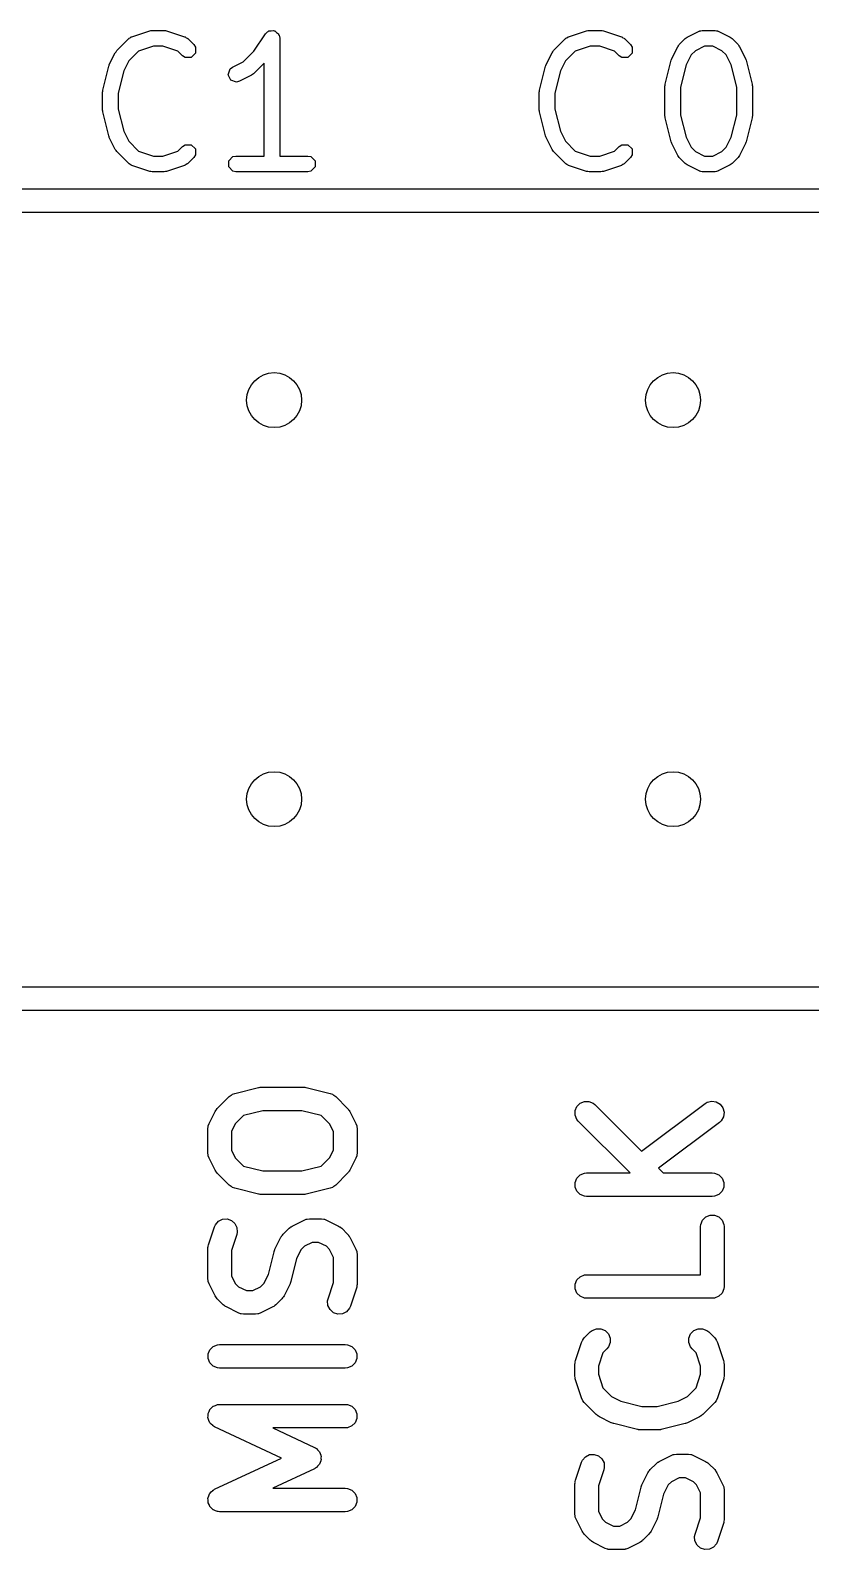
# Model space of a CAD drawing. Extents: x 0.39 to 2.95, y 0.26 to 2.19.
# Drawn here: x 1.6389 to 1.8345, y 1.8119 to 2.1927 of the extents above; entities that cross this region are included whole.
import ezdxf

# ---------------------------------------------------------------- set-up
doc = ezdxf.new("R2010")
doc.units = 0
doc.header["$MEASUREMENT"] = 0
doc.layers.add('BLACK', color=7, linetype='CONTINUOUS')

msp = doc.modelspace()

# ---------------------------------------------------------------- linework, layer by layer
at = {"layer": 'BLACK', "linetype": 'CONTINUOUS'}
for p, q in [((1.66055, 2.18759), (1.66355, 2.19059)), ((1.66355, 2.19059), (1.66363, 2.19064)), ((1.66363, 2.19064), (1.66365, 2.19068)), ((1.66365, 2.19068), (1.66393, 2.19084)), ((1.66393, 2.19084), (1.66419, 2.19102)), ((1.66419, 2.19102), (1.66423, 2.19102)), ((1.66423, 2.19102), (1.66432, 2.19106)), ((1.66432, 2.19106), (1.66882, 2.19256)), ((1.66882, 2.19256), (1.66913, 2.1926)), ((1.66913, 2.1926), (1.66944, 2.19267)), ((1.66944, 2.19267), (1.67244, 2.19267)), ((1.67244, 2.19267), (1.67275, 2.1926)), ((1.67275, 2.1926), (1.67306, 2.19256)), ((1.67306, 2.19256), (1.67756, 2.19106)), ((1.67756, 2.19106), (1.67765, 2.19102)), ((1.67765, 2.19102), (1.67769, 2.19102)), ((1.67769, 2.19102), (1.67796, 2.19084)), ((1.67796, 2.19084), (1.67823, 2.19068)), ((1.67823, 2.19068), (1.67825, 2.19064)), ((1.67825, 2.19064), (1.67833, 2.19059)), ((1.67833, 2.19059), (1.67983, 2.18909)), ((1.69491, 2.18745), (1.6978, 2.19179)), ((1.6978, 2.19179), (1.69834, 2.19233)), ((1.69834, 2.19233), (1.69854, 2.19237)), ((1.69854, 2.19237), (1.69868, 2.19252)), ((1.69868, 2.19252), (1.69926, 2.19252)), ((1.69926, 2.19252), (1.69982, 2.19263)), ((1.69982, 2.19263), (1.69999, 2.19252)), ((1.69999, 2.19252), (1.70019, 2.19252)), ((1.70019, 2.19252), (1.7006, 2.19211)), ((1.7006, 2.19211), (1.70107, 2.19179)), ((1.70107, 2.19179), (1.70111, 2.19159)), ((1.70111, 2.19159), (1.70126, 2.19145)), ((1.70126, 2.19145), (1.70141, 2.1907)), ((1.70141, 2.1907), (1.70141, 2.16117)), ((1.77004, 2.18759), (1.77304, 2.19059)), ((1.77304, 2.19059), (1.77312, 2.19064)), ((1.77312, 2.19064), (1.77314, 2.19068)), ((1.77314, 2.19068), (1.77341, 2.19084)), ((1.77341, 2.19084), (1.77367, 2.19102)), ((1.77367, 2.19102), (1.77372, 2.19102)), ((1.77372, 2.19102), (1.7738, 2.19106)), ((1.7738, 2.19106), (1.7783, 2.19256)), ((1.7783, 2.19256), (1.77862, 2.1926)), ((1.77862, 2.1926), (1.77893, 2.19267)), ((1.77893, 2.19267), (1.78193, 2.19267)), ((1.78193, 2.19267), (1.78224, 2.1926)), ((1.78224, 2.1926), (1.78255, 2.19256)), ((1.78255, 2.19256), (1.78705, 2.19106)), ((1.78705, 2.19106), (1.78713, 2.19102)), ((1.78713, 2.19102), (1.78718, 2.19102)), ((1.78718, 2.19102), (1.78744, 2.19084)), ((1.78744, 2.19084), (1.78772, 2.19068)), ((1.78772, 2.19068), (1.78774, 2.19064)), ((1.78774, 2.19064), (1.78782, 2.19059)), ((1.78782, 2.19059), (1.78932, 2.18909)), ((1.80153, 2.18909), (1.80303, 2.19059)), ((1.80303, 2.19059), (1.80329, 2.19076)), ((1.80329, 2.19076), (1.80354, 2.19096)), ((1.80354, 2.19096), (1.80654, 2.19246)), ((1.80654, 2.19246), (1.80664, 2.19248)), ((1.80664, 2.19248), (1.80667, 2.19252)), ((1.80667, 2.19252), (1.80698, 2.19258)), ((1.80698, 2.19258), (1.80728, 2.19266)), ((1.80728, 2.19266), (1.80733, 2.19265)), ((1.80733, 2.19265), (1.80742, 2.19267)), ((1.80742, 2.19267), (1.81042, 2.19267)), ((1.81042, 2.19267), (1.81052, 2.19265)), ((1.81052, 2.19265), (1.81056, 2.19266)), ((1.81056, 2.19266), (1.81087, 2.19258)), ((1.81087, 2.19258), (1.81118, 2.19252)), ((1.81118, 2.19252), (1.81121, 2.19248)), ((1.81121, 2.19248), (1.8113, 2.19246)), ((1.8113, 2.19246), (1.8143, 2.19096)), ((1.8143, 2.19096), (1.81455, 2.19076)), ((1.81455, 2.19076), (1.81481, 2.19059)), ((1.81481, 2.19059), (1.81631, 2.18909)), ((1.65868, 2.18408), (1.66018, 2.18708)), ((1.66018, 2.18708), (1.66037, 2.18733)), ((1.66037, 2.18733), (1.66055, 2.18759)), ((1.666, 2.18748), (1.66356, 2.18503)), ((1.66976, 2.18873), (1.666, 2.18748)), ((1.67212, 2.18873), (1.66976, 2.18873)), ((1.67588, 2.18748), (1.67212, 2.18873)), ((1.67705, 2.18631), (1.67588, 2.18748)), ((1.67769, 2.18588), (1.67705, 2.18631)), ((1.67919, 2.18588), (1.67769, 2.18588)), ((1.68026, 2.18694), (1.67919, 2.18588)), ((1.67983, 2.18909), (1.68026, 2.18845)), ((1.68026, 2.18845), (1.68026, 2.18694)), ((1.69227, 2.18482), (1.69491, 2.18745)), ((1.76817, 2.18408), (1.76967, 2.18708)), ((1.76967, 2.18708), (1.76986, 2.18733)), ((1.76986, 2.18733), (1.77004, 2.18759)), ((1.77549, 2.18748), (1.77305, 2.18503)), ((1.77925, 2.18873), (1.77549, 2.18748)), ((1.78161, 2.18873), (1.77925, 2.18873)), ((1.78536, 2.18748), (1.78161, 2.18873)), ((1.78653, 2.18631), (1.78536, 2.18748)), ((1.78717, 2.18588), (1.78653, 2.18631)), ((1.78868, 2.18588), (1.78717, 2.18588)), ((1.78974, 2.18694), (1.78868, 2.18588)), ((1.78932, 2.18909), (1.78974, 2.18845)), ((1.78974, 2.18845), (1.78974, 2.18694)), ((1.79961, 2.18537), (1.79966, 2.18558)), ((1.79966, 2.18558), (1.80116, 2.18858)), ((1.80116, 2.18858), (1.80136, 2.18883)), ((1.80136, 2.18883), (1.80153, 2.18909)), ((1.80454, 2.18653), (1.80328, 2.18401)), ((1.80559, 2.18758), (1.80454, 2.18653)), ((1.80789, 2.18873), (1.80559, 2.18758)), ((1.80996, 2.18873), (1.80789, 2.18873)), ((1.81226, 2.18758), (1.80996, 2.18873)), ((1.8133, 2.18653), (1.81226, 2.18758)), ((1.81456, 2.18401), (1.8133, 2.18653)), ((1.81631, 2.18909), (1.81649, 2.18883)), ((1.81649, 2.18883), (1.81668, 2.18858)), ((1.81668, 2.18858), (1.81818, 2.18558)), ((1.81818, 2.18558), (1.81824, 2.18537)), ((1.65703, 2.17768), (1.65853, 2.18368)), ((1.65853, 2.18368), (1.65862, 2.18387)), ((1.65862, 2.18387), (1.65868, 2.18408)), ((1.6623, 2.18251), (1.66091, 2.17696)), ((1.66356, 2.18503), (1.6623, 2.18251)), ((1.68847, 2.18156), (1.68895, 2.18299)), ((1.68895, 2.18299), (1.68956, 2.18346)), ((1.68956, 2.18346), (1.69227, 2.18482)), ((1.69457, 2.18163), (1.69432, 2.18144)), ((1.69483, 2.18181), (1.69457, 2.18163)), ((1.69747, 2.18444), (1.69483, 2.18181)), ((1.69747, 2.16117), (1.69747, 2.18444)), ((1.76652, 2.17768), (1.76802, 2.18368)), ((1.76802, 2.18368), (1.76811, 2.18387)), ((1.76811, 2.18387), (1.76817, 2.18408)), ((1.77179, 2.18251), (1.7704, 2.17696)), ((1.77305, 2.18503), (1.77179, 2.18251)), ((1.79801, 2.17918), (1.79951, 2.18518)), ((1.79951, 2.18518), (1.79961, 2.18537)), ((1.80328, 2.18401), (1.80189, 2.17846)), ((1.81595, 2.17846), (1.81456, 2.18401)), ((1.81824, 2.18537), (1.81833, 2.18518)), ((1.81833, 2.18518), (1.81983, 2.17918)), ((1.68915, 2.18021), (1.68847, 2.18156)), ((1.69058, 2.17973), (1.68915, 2.18021)), ((1.69132, 2.17994), (1.69058, 2.17973)), ((1.69432, 2.18144), (1.69132, 2.17994)), ((1.79796, 2.1787), (1.798, 2.17894)), ((1.79796, 2.1712), (1.79796, 2.1787)), ((1.798, 2.17894), (1.79801, 2.17918)), ((1.80189, 2.17846), (1.80189, 2.17144)), ((1.81595, 2.17144), (1.81595, 2.17846)), ((1.81983, 2.17918), (1.81984, 2.17894)), ((1.81984, 2.17894), (1.81989, 2.1787)), ((1.81989, 2.1787), (1.81989, 2.1712)), ((1.65697, 2.1772), (1.65702, 2.17744)), ((1.65697, 2.1727), (1.65697, 2.1772)), ((1.65702, 2.17744), (1.65703, 2.17768)), ((1.66091, 2.17696), (1.66091, 2.17294)), ((1.76646, 2.1772), (1.76651, 2.17744)), ((1.76646, 2.1727), (1.76646, 2.1772)), ((1.76651, 2.17744), (1.76652, 2.17768)), ((1.7704, 2.17696), (1.7704, 2.17294)), ((1.65702, 2.17246), (1.65697, 2.1727)), ((1.65703, 2.17222), (1.65702, 2.17246)), ((1.65853, 2.16622), (1.65703, 2.17222)), ((1.66091, 2.17294), (1.6623, 2.16739)), ((1.76651, 2.17246), (1.76646, 2.1727)), ((1.76652, 2.17222), (1.76651, 2.17246)), ((1.76802, 2.16622), (1.76652, 2.17222)), ((1.7704, 2.17294), (1.77179, 2.16739)), ((1.798, 2.17096), (1.79796, 2.1712)), ((1.79801, 2.17072), (1.798, 2.17096)), ((1.79951, 2.16472), (1.79801, 2.17072)), ((1.80189, 2.17144), (1.80328, 2.16589)), ((1.81456, 2.16589), (1.81595, 2.17144)), ((1.81983, 2.17072), (1.81833, 2.16472)), ((1.81984, 2.17096), (1.81983, 2.17072)), ((1.81989, 2.1712), (1.81984, 2.17096)), ((1.6623, 2.16739), (1.66356, 2.16487)), ((1.77179, 2.16739), (1.77305, 2.16487)), ((1.65862, 2.16603), (1.65853, 2.16622)), ((1.65868, 2.16582), (1.65862, 2.16603)), ((1.66018, 2.16282), (1.65868, 2.16582)), ((1.66037, 2.16257), (1.66018, 2.16282)), ((1.66055, 2.16231), (1.66037, 2.16257)), ((1.66356, 2.16487), (1.666, 2.16242)), ((1.67588, 2.16242), (1.67705, 2.16359)), ((1.67705, 2.16359), (1.67769, 2.16402)), ((1.67769, 2.16402), (1.67919, 2.16402)), ((1.67919, 2.16402), (1.68026, 2.16295)), ((1.68026, 2.16295), (1.68026, 2.16145)), ((1.76811, 2.16603), (1.76802, 2.16622)), ((1.76817, 2.16582), (1.76811, 2.16603)), ((1.76967, 2.16282), (1.76817, 2.16582)), ((1.76986, 2.16257), (1.76967, 2.16282)), ((1.77004, 2.16231), (1.76986, 2.16257)), ((1.77305, 2.16487), (1.77549, 2.16242)), ((1.78536, 2.16242), (1.78653, 2.16359)), ((1.78653, 2.16359), (1.78717, 2.16402)), ((1.78717, 2.16402), (1.78868, 2.16402)), ((1.78868, 2.16402), (1.78974, 2.16295)), ((1.78974, 2.16295), (1.78974, 2.16145)), ((1.79961, 2.16453), (1.79951, 2.16472)), ((1.79966, 2.16432), (1.79961, 2.16453)), ((1.80116, 2.16132), (1.79966, 2.16432)), ((1.80328, 2.16589), (1.80454, 2.16337)), ((1.80454, 2.16337), (1.80559, 2.16232)), ((1.81226, 2.16232), (1.8133, 2.16337)), ((1.8133, 2.16337), (1.81456, 2.16589)), ((1.81818, 2.16432), (1.81668, 2.16132)), ((1.81824, 2.16453), (1.81818, 2.16432)), ((1.81833, 2.16472), (1.81824, 2.16453)), ((1.66355, 2.15931), (1.66055, 2.16231)), ((1.66363, 2.15925), (1.66355, 2.15931)), ((1.66365, 2.15921), (1.66363, 2.15925)), ((1.66393, 2.15906), (1.66365, 2.15921)), ((1.66419, 2.15888), (1.66393, 2.15906)), ((1.66423, 2.15888), (1.66419, 2.15888)), ((1.66432, 2.15883), (1.66423, 2.15888)), ((1.66882, 2.15733), (1.66432, 2.15883)), ((1.666, 2.16242), (1.66976, 2.16117)), ((1.66976, 2.16117), (1.67212, 2.16117)), ((1.67212, 2.16117), (1.67588, 2.16242)), ((1.67756, 2.15883), (1.67306, 2.15733)), ((1.67765, 2.15888), (1.67756, 2.15883)), ((1.67769, 2.15888), (1.67765, 2.15888)), ((1.67796, 2.15906), (1.67769, 2.15888)), ((1.67823, 2.15921), (1.67796, 2.15906)), ((1.67825, 2.15925), (1.67823, 2.15921)), ((1.67833, 2.15931), (1.67825, 2.15925)), ((1.67983, 2.16081), (1.67833, 2.15931)), ((1.68026, 2.16145), (1.67983, 2.16081)), ((1.68862, 2.15995), (1.68968, 2.16102)), ((1.68862, 2.15845), (1.68862, 2.15995)), ((1.68968, 2.16102), (1.69044, 2.16117)), ((1.69044, 2.16117), (1.69747, 2.16117)), ((1.70141, 2.16117), (1.70844, 2.16117)), ((1.70844, 2.16117), (1.70919, 2.16102)), ((1.70919, 2.16102), (1.71025, 2.15995)), ((1.71025, 2.15995), (1.71025, 2.15845)), ((1.77304, 2.15931), (1.77004, 2.16231)), ((1.77312, 2.15925), (1.77304, 2.15931)), ((1.77314, 2.15921), (1.77312, 2.15925)), ((1.77341, 2.15906), (1.77314, 2.15921)), ((1.77367, 2.15888), (1.77341, 2.15906)), ((1.77372, 2.15888), (1.77367, 2.15888)), ((1.7738, 2.15883), (1.77372, 2.15888)), ((1.7783, 2.15733), (1.7738, 2.15883)), ((1.77549, 2.16242), (1.77925, 2.16117)), ((1.77925, 2.16117), (1.78161, 2.16117)), ((1.78161, 2.16117), (1.78536, 2.16242)), ((1.78705, 2.15883), (1.78255, 2.15733)), ((1.78713, 2.15888), (1.78705, 2.15883)), ((1.78718, 2.15888), (1.78713, 2.15888)), ((1.78744, 2.15906), (1.78718, 2.15888)), ((1.78772, 2.15921), (1.78744, 2.15906)), ((1.78774, 2.15925), (1.78772, 2.15921)), ((1.78782, 2.15931), (1.78774, 2.15925)), ((1.78932, 2.16081), (1.78782, 2.15931)), ((1.78974, 2.16145), (1.78932, 2.16081)), ((1.80136, 2.16107), (1.80116, 2.16132)), ((1.80153, 2.16081), (1.80136, 2.16107)), ((1.80303, 2.15931), (1.80153, 2.16081)), ((1.80329, 2.15913), (1.80303, 2.15931)), ((1.80354, 2.15894), (1.80329, 2.15913)), ((1.80654, 2.15744), (1.80354, 2.15894)), ((1.80559, 2.16232), (1.80789, 2.16117)), ((1.80789, 2.16117), (1.80996, 2.16117)), ((1.80996, 2.16117), (1.81226, 2.16232)), ((1.8143, 2.15894), (1.8113, 2.15744)), ((1.81455, 2.15913), (1.8143, 2.15894)), ((1.81481, 2.15931), (1.81455, 2.15913)), ((1.81631, 2.16081), (1.81481, 2.15931)), ((1.81649, 2.16107), (1.81631, 2.16081)), ((1.81668, 2.16132), (1.81649, 2.16107)), ((1.66913, 2.15729), (1.66882, 2.15733)), ((1.66944, 2.15723), (1.66913, 2.15729)), ((1.67244, 2.15723), (1.66944, 2.15723)), ((1.67275, 2.15729), (1.67244, 2.15723)), ((1.67306, 2.15733), (1.67275, 2.15729)), ((1.68968, 2.15738), (1.68862, 2.15845)), ((1.69044, 2.15723), (1.68968, 2.15738)), ((1.70844, 2.15723), (1.69044, 2.15723)), ((1.70919, 2.15738), (1.70844, 2.15723)), ((1.71025, 2.15845), (1.70919, 2.15738)), ((1.77862, 2.15729), (1.7783, 2.15733)), ((1.77893, 2.15723), (1.77862, 2.15729)), ((1.78193, 2.15723), (1.77893, 2.15723)), ((1.78224, 2.15729), (1.78193, 2.15723)), ((1.78255, 2.15733), (1.78224, 2.15729)), ((1.80664, 2.15741), (1.80654, 2.15744)), ((1.80667, 2.15738), (1.80664, 2.15741)), ((1.80698, 2.15732), (1.80667, 2.15738)), ((1.80728, 2.15724), (1.80698, 2.15732)), ((1.80733, 2.15725), (1.80728, 2.15724)), ((1.80742, 2.15723), (1.80733, 2.15725)), ((1.81042, 2.15723), (1.80742, 2.15723)), ((1.81052, 2.15725), (1.81042, 2.15723)), ((1.81056, 2.15724), (1.81052, 2.15725)), ((1.81087, 2.15732), (1.81056, 2.15724)), ((1.81118, 2.15738), (1.81087, 2.15732)), ((1.81121, 2.15741), (1.81118, 2.15738)), ((1.8113, 2.15744), (1.81121, 2.15741)), ((0.85, 2.15295), (2.35, 2.15295)), ((2.34705, 2.14705), (0.85295, 2.14705)), ((0.85295, 1.95295), (2.34705, 1.95295)), ((2.35, 1.94705), (0.85, 1.94705)), ((1.69013, 1.92624), (1.69612, 1.92774)), ((1.69612, 1.92774), (1.69622, 1.92775)), ((1.69622, 1.92775), (1.69626, 1.92777)), ((1.69626, 1.92777), (1.69648, 1.92779)), ((1.69648, 1.92779), (1.6967, 1.92782)), ((1.6967, 1.92782), (1.69674, 1.92781)), ((1.69674, 1.92781), (1.69684, 1.92782)), ((1.69684, 1.92782), (1.70734, 1.92782)), ((1.70734, 1.92782), (1.70744, 1.92781)), ((1.70744, 1.92781), (1.70748, 1.92782)), ((1.70748, 1.92782), (1.7077, 1.92779)), ((1.7077, 1.92779), (1.70792, 1.92777)), ((1.70792, 1.92777), (1.70796, 1.92775)), ((1.70796, 1.92775), (1.70806, 1.92774)), ((1.70806, 1.92774), (1.71406, 1.92624)), ((1.68575, 1.92246), (1.68875, 1.92546)), ((1.68875, 1.92546), (1.6892, 1.92583)), ((1.6892, 1.92583), (1.6894, 1.92591)), ((1.6894, 1.92591), (1.68958, 1.92604)), ((1.68958, 1.92604), (1.69013, 1.92624)), ((1.71406, 1.92624), (1.7146, 1.92604)), ((1.7146, 1.92604), (1.71478, 1.92591)), ((1.71478, 1.92591), (1.71498, 1.92583)), ((1.71498, 1.92583), (1.71543, 1.92546)), ((1.71543, 1.92546), (1.71843, 1.92246)), ((1.77545, 1.92195), (1.77589, 1.92301)), ((1.77589, 1.92301), (1.7767, 1.92383)), ((1.7767, 1.92383), (1.77777, 1.92427)), ((1.77777, 1.92427), (1.77892, 1.92427)), ((1.77892, 1.92427), (1.77998, 1.92383)), ((1.77998, 1.92383), (1.78043, 1.92346)), ((1.78043, 1.92346), (1.79212, 1.91177)), ((1.79212, 1.91177), (1.80807, 1.92373)), ((1.80807, 1.92373), (1.80856, 1.92403)), ((1.80856, 1.92403), (1.80968, 1.92432)), ((1.80968, 1.92432), (1.81082, 1.92416)), ((1.81082, 1.92416), (1.81181, 1.92357)), ((1.81181, 1.92357), (1.8125, 1.92265)), ((1.6837, 1.91869), (1.6852, 1.92169)), ((1.6852, 1.92169), (1.68536, 1.92194)), ((1.68536, 1.92194), (1.68539, 1.92201)), ((1.68539, 1.92201), (1.68545, 1.92209)), ((1.68545, 1.92209), (1.68551, 1.92218)), ((1.68551, 1.92218), (1.68557, 1.92223)), ((1.68557, 1.92223), (1.68575, 1.92246)), ((1.69235, 1.92071), (1.69027, 1.91862)), ((1.6972, 1.92192), (1.69235, 1.92071)), ((1.70698, 1.92192), (1.6972, 1.92192)), ((1.71183, 1.92071), (1.70698, 1.92192)), ((1.71391, 1.91862), (1.71183, 1.92071)), ((1.71843, 1.92246), (1.71861, 1.92223)), ((1.71861, 1.92223), (1.71867, 1.92218)), ((1.71867, 1.92218), (1.71873, 1.92209)), ((1.71873, 1.92209), (1.71879, 1.92201)), ((1.71879, 1.92201), (1.71882, 1.92194)), ((1.71882, 1.92194), (1.71898, 1.92169)), ((1.71898, 1.92169), (1.72048, 1.91869)), ((1.77545, 1.9208), (1.77545, 1.92195)), ((1.77589, 1.91973), (1.77545, 1.9208)), ((1.77625, 1.91928), (1.77589, 1.91973)), ((1.78921, 1.90633), (1.77625, 1.91928)), ((1.81161, 1.91901), (1.79634, 1.90755)), ((1.81204, 1.9194), (1.81161, 1.91901)), ((1.81262, 1.92039), (1.81204, 1.9194)), ((1.8125, 1.92265), (1.81279, 1.92153)), ((1.81279, 1.92153), (1.81262, 1.92039)), ((1.68339, 1.91737), (1.68345, 1.91795)), ((1.68339, 1.91137), (1.68339, 1.91737)), ((1.68345, 1.91795), (1.68349, 1.91805)), ((1.68349, 1.91815), (1.6837, 1.91869)), ((1.68349, 1.91805), (1.68349, 1.91815)), ((1.69027, 1.91862), (1.6893, 1.91668)), ((1.6893, 1.91668), (1.6893, 1.91207)), ((1.71489, 1.91668), (1.71391, 1.91862)), ((1.71489, 1.91207), (1.71489, 1.91668)), ((1.72048, 1.91869), (1.72069, 1.91815)), ((1.72069, 1.91815), (1.72069, 1.91805)), ((1.72069, 1.91805), (1.72073, 1.91795)), ((1.72073, 1.91795), (1.72079, 1.91737)), ((1.72079, 1.91737), (1.72079, 1.91137)), ((1.68345, 1.9108), (1.68339, 1.91137)), ((1.6893, 1.91207), (1.69027, 1.91012)), ((1.71391, 1.91012), (1.71489, 1.91207)), ((1.72079, 1.91137), (1.72073, 1.9108)), ((1.68349, 1.9107), (1.68345, 1.9108)), ((1.68349, 1.91059), (1.68349, 1.9107)), ((1.6837, 1.91005), (1.68349, 1.91059)), ((1.6852, 1.90705), (1.6837, 1.91005)), ((1.69027, 1.91012), (1.69235, 1.90804)), ((1.69235, 1.90804), (1.6972, 1.90683)), ((1.70698, 1.90683), (1.71183, 1.90804)), ((1.71183, 1.90804), (1.71391, 1.91012)), ((1.72048, 1.91005), (1.71898, 1.90705)), ((1.72069, 1.91059), (1.72048, 1.91005)), ((1.72073, 1.9108), (1.72069, 1.9107)), ((1.72069, 1.9107), (1.72069, 1.91059)), ((1.79634, 1.90755), (1.79756, 1.90633)), ((1.68536, 1.90681), (1.6852, 1.90705)), ((1.68539, 1.90673), (1.68536, 1.90681)), ((1.68545, 1.90665), (1.68539, 1.90673)), ((1.68551, 1.90656), (1.68545, 1.90665)), ((1.68557, 1.90651), (1.68551, 1.90656)), ((1.68575, 1.90629), (1.68557, 1.90651)), ((1.68875, 1.90329), (1.68575, 1.90629)), ((1.6972, 1.90683), (1.70698, 1.90683)), ((1.71843, 1.90629), (1.71543, 1.90329)), ((1.71861, 1.90651), (1.71843, 1.90629)), ((1.71867, 1.90656), (1.71861, 1.90651)), ((1.71873, 1.90665), (1.71867, 1.90656)), ((1.71879, 1.90673), (1.71873, 1.90665)), ((1.71882, 1.90681), (1.71879, 1.90673)), ((1.71898, 1.90705), (1.71882, 1.90681)), ((1.77545, 1.90395), (1.77589, 1.90501)), ((1.77545, 1.9028), (1.77545, 1.90395)), ((1.77589, 1.90501), (1.7767, 1.90583)), ((1.7767, 1.90583), (1.77777, 1.90627)), ((1.77777, 1.90627), (1.77834, 1.90633)), ((1.77834, 1.90633), (1.78921, 1.90633)), ((1.79756, 1.90633), (1.80984, 1.90633)), ((1.80984, 1.90633), (1.81041, 1.90627)), ((1.81041, 1.90627), (1.81148, 1.90583)), ((1.81148, 1.90583), (1.81229, 1.90501)), ((1.81229, 1.90501), (1.81273, 1.90395)), ((1.81273, 1.90395), (1.81273, 1.9028)), ((1.6892, 1.90292), (1.68875, 1.90329)), ((1.6894, 1.90284), (1.6892, 1.90292)), ((1.68958, 1.9027), (1.6894, 1.90284)), ((1.69013, 1.90251), (1.68958, 1.9027)), ((1.69612, 1.90101), (1.69013, 1.90251)), ((1.69622, 1.90099), (1.69612, 1.90101)), ((1.69626, 1.90098), (1.69622, 1.90099)), ((1.69648, 1.90096), (1.69626, 1.90098)), ((1.6967, 1.90093), (1.69648, 1.90096)), ((1.69674, 1.90093), (1.6967, 1.90093)), ((1.69684, 1.90092), (1.69674, 1.90093)), ((1.70734, 1.90092), (1.69684, 1.90092)), ((1.70744, 1.90093), (1.70734, 1.90092)), ((1.70748, 1.90093), (1.70744, 1.90093)), ((1.7077, 1.90096), (1.70748, 1.90093)), ((1.70792, 1.90098), (1.7077, 1.90096)), ((1.70796, 1.90099), (1.70792, 1.90098)), ((1.70806, 1.90101), (1.70796, 1.90099)), ((1.71406, 1.90251), (1.70806, 1.90101)), ((1.7146, 1.9027), (1.71406, 1.90251)), ((1.71478, 1.90284), (1.7146, 1.9027)), ((1.71498, 1.90292), (1.71478, 1.90284)), ((1.71543, 1.90329), (1.71498, 1.90292)), ((1.77589, 1.90173), (1.77545, 1.9028)), ((1.7767, 1.90092), (1.77589, 1.90173)), ((1.77777, 1.90048), (1.7767, 1.90092)), ((1.77834, 1.90042), (1.77777, 1.90048)), ((1.80984, 1.90042), (1.77834, 1.90042)), ((1.81041, 1.90048), (1.80984, 1.90042)), ((1.81148, 1.90092), (1.81041, 1.90048)), ((1.81229, 1.90173), (1.81148, 1.90092)), ((1.81273, 1.9028), (1.81229, 1.90173)), ((1.68354, 1.88831), (1.68504, 1.89281)), ((1.68504, 1.89281), (1.68528, 1.89334)), ((1.68528, 1.89334), (1.68603, 1.89421)), ((1.68603, 1.89421), (1.68706, 1.89472)), ((1.68706, 1.89472), (1.68821, 1.89481)), ((1.68821, 1.89481), (1.6893, 1.89444)), ((1.6893, 1.89444), (1.69017, 1.89369)), ((1.69017, 1.89369), (1.69069, 1.89266)), ((1.69069, 1.89266), (1.69077, 1.89151)), ((1.70225, 1.89096), (1.70375, 1.89246)), ((1.70375, 1.89246), (1.70398, 1.89265)), ((1.70398, 1.89265), (1.70403, 1.89271)), ((1.70403, 1.89271), (1.70412, 1.89276)), ((1.70412, 1.89276), (1.7042, 1.89283)), ((1.7042, 1.89283), (1.70427, 1.89286)), ((1.70427, 1.89286), (1.70452, 1.89302)), ((1.70452, 1.89302), (1.70752, 1.89452)), ((1.70752, 1.89452), (1.70806, 1.89472)), ((1.70806, 1.89472), (1.70817, 1.89473)), ((1.70817, 1.89473), (1.70826, 1.89477)), ((1.70826, 1.89477), (1.70884, 1.89483)), ((1.70884, 1.89483), (1.71184, 1.89483)), ((1.71184, 1.89483), (1.71242, 1.89477)), ((1.71242, 1.89477), (1.71251, 1.89473)), ((1.71251, 1.89473), (1.71262, 1.89472)), ((1.71262, 1.89472), (1.71316, 1.89452)), ((1.71316, 1.89452), (1.71616, 1.89302)), ((1.71616, 1.89302), (1.71641, 1.89286)), ((1.71641, 1.89286), (1.71648, 1.89283)), ((1.71648, 1.89283), (1.71656, 1.89276)), ((1.71656, 1.89276), (1.71665, 1.89271)), ((1.71665, 1.89271), (1.7167, 1.89265)), ((1.7167, 1.89265), (1.71693, 1.89246)), ((1.71693, 1.89246), (1.71843, 1.89096)), ((1.80689, 1.89287), (1.80694, 1.89345)), ((1.80689, 1.88083), (1.80689, 1.89287)), ((1.80694, 1.89345), (1.80738, 1.89452)), ((1.80738, 1.89452), (1.8082, 1.89533)), ((1.8082, 1.89533), (1.80926, 1.89577)), ((1.80926, 1.89577), (1.81041, 1.89577)), ((1.81041, 1.89577), (1.81148, 1.89533)), ((1.81148, 1.89533), (1.81229, 1.89452)), ((1.81229, 1.89452), (1.81273, 1.89345)), ((1.81273, 1.89345), (1.81279, 1.89287)), ((1.81279, 1.89287), (1.81279, 1.87788)), ((1.69064, 1.89094), (1.6893, 1.8869)), ((1.69077, 1.89151), (1.69064, 1.89094)), ((1.7002, 1.8872), (1.7017, 1.8902)), ((1.7017, 1.8902), (1.70186, 1.89044)), ((1.70186, 1.89044), (1.70188, 1.89052)), ((1.70188, 1.89052), (1.70195, 1.8906)), ((1.70195, 1.8906), (1.70201, 1.89069)), ((1.70201, 1.89069), (1.70207, 1.89074)), ((1.70207, 1.89074), (1.70225, 1.89096)), ((1.70954, 1.88892), (1.70759, 1.88795)), ((1.71114, 1.88892), (1.70954, 1.88892)), ((1.71309, 1.88795), (1.71114, 1.88892)), ((1.71843, 1.89096), (1.71861, 1.89074)), ((1.71861, 1.89074), (1.71867, 1.89069)), ((1.71867, 1.89069), (1.71873, 1.8906)), ((1.71873, 1.8906), (1.71879, 1.89052)), ((1.71879, 1.89052), (1.71882, 1.89044)), ((1.71882, 1.89044), (1.71898, 1.8902)), ((1.71898, 1.8902), (1.72048, 1.8872)), ((1.68339, 1.88738), (1.68342, 1.88767)), ((1.68339, 1.87988), (1.68339, 1.88738)), ((1.68341, 1.88775), (1.68344, 1.88785)), ((1.68342, 1.88767), (1.68341, 1.88775)), ((1.68344, 1.88785), (1.68345, 1.88795)), ((1.68345, 1.88795), (1.68348, 1.88802)), ((1.68348, 1.88802), (1.68354, 1.88831)), ((1.6893, 1.8869), (1.6893, 1.88057)), ((1.69855, 1.88091), (1.69998, 1.88659)), ((1.69998, 1.88659), (1.69999, 1.88664)), ((1.69999, 1.88666), (1.70008, 1.8869)), ((1.69999, 1.88664), (1.69999, 1.88666)), ((1.70008, 1.8869), (1.70017, 1.88714)), ((1.70017, 1.88714), (1.70018, 1.88715)), ((1.70018, 1.88715), (1.7002, 1.8872)), ((1.70563, 1.88485), (1.70421, 1.87916)), ((1.70677, 1.88713), (1.70563, 1.88485)), ((1.70759, 1.88795), (1.70677, 1.88713)), ((1.71391, 1.88713), (1.71309, 1.88795)), ((1.71489, 1.88518), (1.71391, 1.88713)), ((1.71489, 1.87886), (1.71489, 1.88518)), ((1.72048, 1.8872), (1.72069, 1.88666)), ((1.72069, 1.88666), (1.72069, 1.88655)), ((1.72069, 1.88655), (1.72073, 1.88645)), ((1.72073, 1.88645), (1.72079, 1.88588)), ((1.72079, 1.88588), (1.72079, 1.87838)), ((1.69741, 1.87863), (1.69855, 1.88091)), ((1.77777, 1.88077), (1.77834, 1.88083)), ((1.77834, 1.88083), (1.80689, 1.88083)), ((1.68345, 1.8793), (1.68339, 1.87988)), ((1.68349, 1.8792), (1.68345, 1.8793)), ((1.68349, 1.8791), (1.68349, 1.8792)), ((1.6837, 1.87856), (1.68349, 1.8791)), ((1.6852, 1.87556), (1.6837, 1.87856)), ((1.6893, 1.88057), (1.69027, 1.87863)), ((1.69027, 1.87863), (1.69109, 1.8778)), ((1.69109, 1.8778), (1.69304, 1.87683)), ((1.69464, 1.87683), (1.69659, 1.8778)), ((1.69659, 1.8778), (1.69741, 1.87863)), ((1.70398, 1.87856), (1.70248, 1.87556)), ((1.704, 1.8786), (1.70398, 1.87856)), ((1.70401, 1.87862), (1.704, 1.8786)), ((1.7041, 1.87886), (1.70401, 1.87862)), ((1.70419, 1.8791), (1.7041, 1.87886)), ((1.70421, 1.87916), (1.70419, 1.87912)), ((1.70419, 1.87912), (1.70419, 1.8791)), ((1.71354, 1.87481), (1.71489, 1.87886)), ((1.72064, 1.87744), (1.71914, 1.87294)), ((1.7207, 1.87773), (1.72064, 1.87744)), ((1.72073, 1.8778), (1.7207, 1.87773)), ((1.72074, 1.87791), (1.72073, 1.8778)), ((1.72077, 1.87801), (1.72074, 1.87791)), ((1.72079, 1.87838), (1.72076, 1.87809)), ((1.72076, 1.87809), (1.72077, 1.87801)), ((1.77545, 1.87845), (1.77589, 1.87952)), ((1.77545, 1.8773), (1.77545, 1.87845)), ((1.77589, 1.87624), (1.77545, 1.8773)), ((1.77589, 1.87952), (1.7767, 1.88033)), ((1.7767, 1.88033), (1.77777, 1.88077)), ((1.81273, 1.8773), (1.81229, 1.87624)), ((1.81279, 1.87788), (1.81273, 1.8773)), ((1.68536, 1.87531), (1.6852, 1.87556)), ((1.68539, 1.87524), (1.68536, 1.87531)), ((1.68545, 1.87516), (1.68539, 1.87524)), ((1.68551, 1.87507), (1.68545, 1.87516)), ((1.68557, 1.87502), (1.68551, 1.87507)), ((1.68575, 1.87479), (1.68557, 1.87502)), ((1.68725, 1.87329), (1.68575, 1.87479)), ((1.68748, 1.8731), (1.68725, 1.87329)), ((1.69304, 1.87683), (1.69464, 1.87683)), ((1.70043, 1.87329), (1.7002, 1.8731)), ((1.70193, 1.87479), (1.70043, 1.87329)), ((1.70211, 1.87502), (1.70193, 1.87479)), ((1.70217, 1.87507), (1.70211, 1.87502)), ((1.70223, 1.87516), (1.70217, 1.87507)), ((1.7023, 1.87524), (1.70223, 1.87516)), ((1.70233, 1.87531), (1.7023, 1.87524)), ((1.70248, 1.87556), (1.70233, 1.87531)), ((1.71341, 1.87425), (1.71354, 1.87481)), ((1.71349, 1.8731), (1.71341, 1.87425)), ((1.7767, 1.87542), (1.77589, 1.87624)), ((1.77777, 1.87498), (1.7767, 1.87542)), ((1.77834, 1.87492), (1.77777, 1.87498)), ((1.80984, 1.87492), (1.77834, 1.87492)), ((1.81041, 1.87498), (1.80984, 1.87492)), ((1.81148, 1.87542), (1.81041, 1.87498)), ((1.81229, 1.87624), (1.81148, 1.87542)), ((1.68753, 1.87305), (1.68748, 1.8731)), ((1.68762, 1.87299), (1.68753, 1.87305)), ((1.6877, 1.87292), (1.68762, 1.87299)), ((1.68777, 1.87289), (1.6877, 1.87292)), ((1.68802, 1.87274), (1.68777, 1.87289)), ((1.69102, 1.87124), (1.68802, 1.87274)), ((1.69156, 1.87103), (1.69102, 1.87124)), ((1.69167, 1.87102), (1.69156, 1.87103)), ((1.69177, 1.87098), (1.69167, 1.87102)), ((1.69234, 1.87093), (1.69177, 1.87098)), ((1.69534, 1.87093), (1.69234, 1.87093)), ((1.69592, 1.87098), (1.69534, 1.87093)), ((1.69602, 1.87102), (1.69592, 1.87098)), ((1.69612, 1.87103), (1.69602, 1.87102)), ((1.69666, 1.87124), (1.69612, 1.87103)), ((1.69966, 1.87274), (1.69666, 1.87124)), ((1.69991, 1.87289), (1.69966, 1.87274)), ((1.69998, 1.87292), (1.69991, 1.87289)), ((1.70006, 1.87299), (1.69998, 1.87292)), ((1.70015, 1.87305), (1.70006, 1.87299)), ((1.7002, 1.8731), (1.70015, 1.87305)), ((1.71401, 1.87207), (1.71349, 1.8731)), ((1.71488, 1.87131), (1.71401, 1.87207)), ((1.71597, 1.87095), (1.71488, 1.87131)), ((1.71712, 1.87103), (1.71597, 1.87095)), ((1.71815, 1.87155), (1.71712, 1.87103)), ((1.7189, 1.87242), (1.71815, 1.87155)), ((1.71914, 1.87294), (1.7189, 1.87242)), ((1.77775, 1.86497), (1.77925, 1.86647)), ((1.77925, 1.86647), (1.7797, 1.86683)), ((1.7797, 1.86683), (1.78077, 1.86727)), ((1.78077, 1.86727), (1.78192, 1.86727)), ((1.78192, 1.86727), (1.78298, 1.86683)), ((1.78298, 1.86683), (1.7838, 1.86602)), ((1.7838, 1.86602), (1.78424, 1.86495)), ((1.80394, 1.86495), (1.80438, 1.86602)), ((1.80438, 1.86602), (1.8052, 1.86683)), ((1.8052, 1.86683), (1.80626, 1.86727)), ((1.80626, 1.86727), (1.80741, 1.86727)), ((1.80741, 1.86727), (1.80848, 1.86683)), ((1.80848, 1.86683), (1.80893, 1.86647)), ((1.80893, 1.86647), (1.81043, 1.86497)), ((1.68345, 1.86096), (1.68389, 1.86202)), ((1.68389, 1.86202), (1.6847, 1.86283)), ((1.6847, 1.86283), (1.68577, 1.86328)), ((1.68577, 1.86328), (1.68634, 1.86333)), ((1.68634, 1.86333), (1.71784, 1.86333)), ((1.71784, 1.86333), (1.71841, 1.86328)), ((1.71841, 1.86328), (1.71948, 1.86283)), ((1.71948, 1.86283), (1.72029, 1.86202)), ((1.72029, 1.86202), (1.72073, 1.86096)), ((1.77554, 1.85931), (1.77704, 1.86381)), ((1.77704, 1.86381), (1.77728, 1.86434)), ((1.77728, 1.86434), (1.77735, 1.86442)), ((1.77735, 1.86442), (1.77739, 1.86452)), ((1.77739, 1.86452), (1.77775, 1.86497)), ((1.78343, 1.86229), (1.78242, 1.86128)), ((1.7838, 1.86274), (1.78343, 1.86229)), ((1.78424, 1.8638), (1.7838, 1.86274)), ((1.78424, 1.86495), (1.78424, 1.8638)), ((1.80394, 1.8638), (1.80394, 1.86495)), ((1.80438, 1.86274), (1.80394, 1.8638)), ((1.80475, 1.86229), (1.80438, 1.86274)), ((1.80576, 1.86128), (1.80475, 1.86229)), ((1.81043, 1.86497), (1.81079, 1.86452)), ((1.81079, 1.86452), (1.81083, 1.86442)), ((1.81083, 1.86442), (1.8109, 1.86434)), ((1.8109, 1.86434), (1.81114, 1.86381)), ((1.81114, 1.86381), (1.81264, 1.85931)), ((1.68345, 1.8598), (1.68345, 1.86096)), ((1.68389, 1.85874), (1.68345, 1.8598)), ((1.6847, 1.85792), (1.68389, 1.85874)), ((1.72029, 1.85874), (1.71948, 1.85792)), ((1.72073, 1.8598), (1.72029, 1.85874)), ((1.72073, 1.86096), (1.72073, 1.8598)), ((1.77539, 1.85838), (1.77542, 1.85867)), ((1.77539, 1.85538), (1.77539, 1.85838)), ((1.77541, 1.85875), (1.77544, 1.85885)), ((1.77542, 1.85867), (1.77541, 1.85875)), ((1.77544, 1.85885), (1.77545, 1.85896)), ((1.77545, 1.85896), (1.77548, 1.85903)), ((1.77548, 1.85903), (1.77554, 1.85931)), ((1.78242, 1.86128), (1.7813, 1.8579)), ((1.80689, 1.8579), (1.80576, 1.86128)), ((1.81264, 1.85931), (1.8127, 1.85903)), ((1.8127, 1.85903), (1.81273, 1.85896)), ((1.81273, 1.85896), (1.81274, 1.85885)), ((1.81274, 1.85885), (1.81277, 1.85875)), ((1.81277, 1.85875), (1.81276, 1.85867)), ((1.81276, 1.85867), (1.81279, 1.85838)), ((1.81279, 1.85838), (1.81279, 1.85538)), ((1.68577, 1.85748), (1.6847, 1.85792)), ((1.68634, 1.85743), (1.68577, 1.85748)), ((1.71784, 1.85743), (1.68634, 1.85743)), ((1.71841, 1.85748), (1.71784, 1.85743)), ((1.71948, 1.85792), (1.71841, 1.85748)), ((1.77542, 1.85509), (1.77539, 1.85538)), ((1.77541, 1.85501), (1.77542, 1.85509)), ((1.77544, 1.85491), (1.77541, 1.85501)), ((1.77545, 1.8548), (1.77544, 1.85491)), ((1.77548, 1.85473), (1.77545, 1.8548)), ((1.77554, 1.85445), (1.77548, 1.85473)), ((1.77704, 1.84995), (1.77554, 1.85445)), ((1.7813, 1.8579), (1.7813, 1.85586)), ((1.7813, 1.85586), (1.78242, 1.85247)), ((1.80576, 1.85247), (1.80689, 1.85586)), ((1.80689, 1.85586), (1.80689, 1.8579)), ((1.81264, 1.85445), (1.81114, 1.84995)), ((1.8127, 1.85473), (1.81264, 1.85445)), ((1.81273, 1.8548), (1.8127, 1.85473)), ((1.81274, 1.85491), (1.81273, 1.8548)), ((1.81277, 1.85501), (1.81274, 1.85491)), ((1.81279, 1.85538), (1.81276, 1.85509)), ((1.81276, 1.85509), (1.81277, 1.85501)), ((1.78242, 1.85247), (1.78459, 1.85031)), ((1.80359, 1.85031), (1.80576, 1.85247)), ((1.68369, 1.84655), (1.68389, 1.84702)), ((1.68389, 1.84702), (1.68393, 1.84707)), ((1.68393, 1.84707), (1.68396, 1.84713)), ((1.68396, 1.84713), (1.68434, 1.84747)), ((1.68434, 1.84747), (1.6847, 1.84784)), ((1.6847, 1.84784), (1.68476, 1.84786)), ((1.68476, 1.84786), (1.68481, 1.84791)), ((1.68481, 1.84791), (1.68529, 1.84808)), ((1.68529, 1.84808), (1.68577, 1.84828)), ((1.68577, 1.84828), (1.68586, 1.84829)), ((1.68586, 1.84829), (1.68589, 1.8483)), ((1.68589, 1.8483), (1.68596, 1.8483)), ((1.68596, 1.8483), (1.68634, 1.84833)), ((1.68634, 1.84833), (1.71784, 1.84833)), ((1.71784, 1.84833), (1.71841, 1.84828)), ((1.71841, 1.84828), (1.71948, 1.84784)), ((1.71948, 1.84784), (1.72029, 1.84702)), ((1.72029, 1.84702), (1.72073, 1.84596)), ((1.77728, 1.84942), (1.77704, 1.84995)), ((1.77735, 1.84934), (1.77728, 1.84942)), ((1.77739, 1.84924), (1.77735, 1.84934)), ((1.77775, 1.84879), (1.77739, 1.84924)), ((1.78075, 1.84579), (1.77775, 1.84879)), ((1.78459, 1.85031), (1.78687, 1.84917)), ((1.78687, 1.84917), (1.7922, 1.84783)), ((1.7922, 1.84783), (1.79598, 1.84783)), ((1.79598, 1.84783), (1.80131, 1.84917)), ((1.80131, 1.84917), (1.80359, 1.85031)), ((1.81043, 1.84879), (1.80743, 1.84579)), ((1.81079, 1.84924), (1.81043, 1.84879)), ((1.81083, 1.84934), (1.81079, 1.84924)), ((1.8109, 1.84942), (1.81083, 1.84934)), ((1.81114, 1.84995), (1.8109, 1.84942)), ((1.68342, 1.84493), (1.68345, 1.84545)), ((1.68345, 1.84487), (1.68342, 1.84493)), ((1.68345, 1.84596), (1.68347, 1.84602)), ((1.68345, 1.84545), (1.68345, 1.84596)), ((1.68345, 1.84481), (1.68345, 1.84487)), ((1.68364, 1.84433), (1.68345, 1.84481)), ((1.68347, 1.84608), (1.68369, 1.84655)), ((1.68347, 1.84602), (1.68347, 1.84608)), ((1.68382, 1.84385), (1.68364, 1.84433)), ((1.68386, 1.8438), (1.68382, 1.84385)), ((1.68389, 1.84374), (1.68386, 1.8438)), ((1.68425, 1.84338), (1.68389, 1.84374)), ((1.6846, 1.843), (1.68425, 1.84338)), ((1.68467, 1.84295), (1.6846, 1.843)), ((1.6847, 1.84293), (1.68467, 1.84295)), ((1.68477, 1.8429), (1.6847, 1.84293)), ((1.68509, 1.84271), (1.68477, 1.8429)), ((1.71948, 1.84293), (1.71841, 1.84249)), ((1.72029, 1.84374), (1.71948, 1.84293)), ((1.72073, 1.84481), (1.72029, 1.84374)), ((1.72073, 1.84596), (1.72073, 1.84481)), ((1.78098, 1.84561), (1.78075, 1.84579)), ((1.78103, 1.84555), (1.78098, 1.84561)), ((1.78112, 1.84549), (1.78103, 1.84555)), ((1.7812, 1.84543), (1.78112, 1.84549)), ((1.78127, 1.8454), (1.7812, 1.84543)), ((1.78152, 1.84524), (1.78127, 1.8454)), ((1.78452, 1.84374), (1.78152, 1.84524)), ((1.78456, 1.84372), (1.78452, 1.84374)), ((1.78458, 1.84371), (1.78456, 1.84372)), ((1.78482, 1.84362), (1.78458, 1.84371)), ((1.78506, 1.84353), (1.78482, 1.84362)), ((1.78508, 1.84353), (1.78506, 1.84353)), ((1.78513, 1.84352), (1.78508, 1.84353)), ((1.79112, 1.84202), (1.78513, 1.84352)), ((1.80306, 1.84352), (1.79706, 1.84202)), ((1.8031, 1.84353), (1.80306, 1.84352)), ((1.80312, 1.84353), (1.8031, 1.84353)), ((1.80336, 1.84362), (1.80312, 1.84353)), ((1.8036, 1.84371), (1.80336, 1.84362)), ((1.80362, 1.84372), (1.8036, 1.84371)), ((1.80366, 1.84374), (1.80362, 1.84372)), ((1.80666, 1.84524), (1.80366, 1.84374)), ((1.80691, 1.8454), (1.80666, 1.84524)), ((1.80698, 1.84543), (1.80691, 1.8454)), ((1.80706, 1.84549), (1.80698, 1.84543)), ((1.80715, 1.84555), (1.80706, 1.84549)), ((1.8072, 1.84561), (1.80715, 1.84555)), ((1.80743, 1.84579), (1.8072, 1.84561)), ((1.70186, 1.83488), (1.68509, 1.84271)), ((1.71784, 1.84243), (1.69965, 1.84243)), ((1.69965, 1.84243), (1.71009, 1.83756)), ((1.71841, 1.84249), (1.71784, 1.84243)), ((1.79122, 1.842), (1.79112, 1.84202)), ((1.79126, 1.84198), (1.79122, 1.842)), ((1.79148, 1.84196), (1.79126, 1.84198)), ((1.7917, 1.84193), (1.79148, 1.84196)), ((1.79174, 1.84194), (1.7917, 1.84193)), ((1.79184, 1.84193), (1.79174, 1.84194)), ((1.79634, 1.84193), (1.79184, 1.84193)), ((1.79644, 1.84194), (1.79634, 1.84193)), ((1.79648, 1.84193), (1.79644, 1.84194)), ((1.7967, 1.84196), (1.79648, 1.84193)), ((1.79692, 1.84198), (1.7967, 1.84196)), ((1.79696, 1.842), (1.79692, 1.84198)), ((1.79706, 1.84202), (1.79696, 1.842)), ((1.71009, 1.83756), (1.7103, 1.83743)), ((1.7103, 1.83743), (1.71037, 1.83741)), ((1.71037, 1.83741), (1.71042, 1.83736)), ((1.71042, 1.83736), (1.71059, 1.83726)), ((1.71059, 1.83726), (1.71089, 1.83693)), ((1.71089, 1.83693), (1.71122, 1.83663)), ((1.71122, 1.83663), (1.71128, 1.83651)), ((1.71128, 1.83651), (1.71136, 1.83641)), ((1.71136, 1.83641), (1.71152, 1.83599)), ((1.71152, 1.83599), (1.71171, 1.83559)), ((1.71171, 1.83559), (1.71171, 1.83545)), ((1.71171, 1.83545), (1.71176, 1.83533)), ((1.71176, 1.83533), (1.71174, 1.83488)), ((1.77728, 1.83434), (1.77803, 1.83521)), ((1.77803, 1.83521), (1.77906, 1.83573)), ((1.77906, 1.83573), (1.78021, 1.83581)), ((1.78021, 1.83581), (1.7813, 1.83545)), ((1.7813, 1.83545), (1.78217, 1.83469)), ((1.79652, 1.83402), (1.79952, 1.83552)), ((1.79952, 1.83552), (1.80006, 1.83573)), ((1.80006, 1.83573), (1.80017, 1.83574)), ((1.80017, 1.83574), (1.80026, 1.83578)), ((1.80026, 1.83578), (1.80084, 1.83583)), ((1.80084, 1.83583), (1.80384, 1.83583)), ((1.80384, 1.83583), (1.80442, 1.83578)), ((1.80442, 1.83578), (1.80451, 1.83574)), ((1.80451, 1.83574), (1.80462, 1.83573)), ((1.80462, 1.83573), (1.80516, 1.83552)), ((1.80516, 1.83552), (1.80816, 1.83402)), ((1.68509, 1.82706), (1.70186, 1.83488)), ((1.71009, 1.83221), (1.69965, 1.82734)), ((1.7103, 1.83233), (1.71009, 1.83221)), ((1.71037, 1.83236), (1.7103, 1.83233)), ((1.71042, 1.8324), (1.71037, 1.83236)), ((1.71059, 1.8325), (1.71042, 1.8324)), ((1.71089, 1.83283), (1.71059, 1.8325)), ((1.71122, 1.83314), (1.71089, 1.83283)), ((1.71128, 1.83326), (1.71122, 1.83314)), ((1.71136, 1.83335), (1.71128, 1.83326)), ((1.71152, 1.83377), (1.71136, 1.83335)), ((1.71171, 1.83418), (1.71152, 1.83377)), ((1.71176, 1.83443), (1.71171, 1.83431)), ((1.71171, 1.83431), (1.71171, 1.83418)), ((1.71174, 1.83488), (1.71176, 1.83443)), ((1.77554, 1.82932), (1.77704, 1.83382)), ((1.77704, 1.83382), (1.77728, 1.83434)), ((1.78264, 1.83195), (1.7813, 1.8279)), ((1.78217, 1.83469), (1.78269, 1.83366)), ((1.78277, 1.83251), (1.78264, 1.83195)), ((1.78269, 1.83366), (1.78277, 1.83251)), ((1.7937, 1.8312), (1.79386, 1.83145)), ((1.79386, 1.83145), (1.79388, 1.83152)), ((1.79388, 1.83152), (1.79395, 1.8316)), ((1.79395, 1.8316), (1.79401, 1.83169)), ((1.79401, 1.83169), (1.79407, 1.83174)), ((1.79407, 1.83174), (1.79425, 1.83197)), ((1.79425, 1.83197), (1.79575, 1.83347)), ((1.79575, 1.83347), (1.79598, 1.83366)), ((1.79598, 1.83366), (1.79603, 1.83372)), ((1.79603, 1.83372), (1.79612, 1.83377)), ((1.79612, 1.83377), (1.7962, 1.83384)), ((1.7962, 1.83384), (1.79627, 1.83387)), ((1.79627, 1.83387), (1.79652, 1.83402)), ((1.80816, 1.83402), (1.80841, 1.83387)), ((1.80841, 1.83387), (1.80848, 1.83384)), ((1.80848, 1.83384), (1.80856, 1.83377)), ((1.80856, 1.83377), (1.80865, 1.83372)), ((1.80865, 1.83372), (1.8087, 1.83366)), ((1.8087, 1.83366), (1.80893, 1.83347)), ((1.80893, 1.83347), (1.81043, 1.83197)), ((1.81043, 1.83197), (1.81061, 1.83174)), ((1.81061, 1.83174), (1.81067, 1.83169)), ((1.81067, 1.83169), (1.81073, 1.8316)), ((1.81073, 1.8316), (1.81079, 1.83152)), ((1.81079, 1.83152), (1.81082, 1.83145)), ((1.81082, 1.83145), (1.81098, 1.8312)), ((1.77539, 1.82838), (1.77542, 1.82867)), ((1.77539, 1.82088), (1.77539, 1.82838)), ((1.77541, 1.82875), (1.77544, 1.82885)), ((1.77542, 1.82867), (1.77541, 1.82875)), ((1.77544, 1.82885), (1.77545, 1.82896)), ((1.77545, 1.82896), (1.77548, 1.82903)), ((1.77548, 1.82903), (1.77554, 1.82932)), ((1.7813, 1.8279), (1.7813, 1.82158)), ((1.79055, 1.82191), (1.79198, 1.8276)), ((1.79198, 1.8276), (1.79199, 1.82764)), ((1.79199, 1.82766), (1.79208, 1.8279)), ((1.79199, 1.82764), (1.79199, 1.82766)), ((1.79208, 1.8279), (1.79217, 1.82814)), ((1.79217, 1.82814), (1.79218, 1.82816)), ((1.79218, 1.82816), (1.7922, 1.8282)), ((1.7922, 1.8282), (1.7937, 1.8312)), ((1.79877, 1.82813), (1.79763, 1.82585)), ((1.79959, 1.82896), (1.79877, 1.82813)), ((1.80154, 1.82993), (1.79959, 1.82896)), ((1.80314, 1.82993), (1.80154, 1.82993)), ((1.80509, 1.82896), (1.80314, 1.82993)), ((1.80591, 1.82813), (1.80509, 1.82896)), ((1.80689, 1.82619), (1.80591, 1.82813)), ((1.81098, 1.8312), (1.81248, 1.8282)), ((1.81248, 1.8282), (1.81269, 1.82766)), ((1.81269, 1.82766), (1.81269, 1.82756)), ((1.81269, 1.82756), (1.81273, 1.82746)), ((1.68342, 1.82483), (1.68345, 1.82489)), ((1.68345, 1.82432), (1.68342, 1.82483)), ((1.68345, 1.82496), (1.68364, 1.82543)), ((1.68345, 1.82489), (1.68345, 1.82496)), ((1.68345, 1.82381), (1.68345, 1.82432)), ((1.68347, 1.82375), (1.68345, 1.82381)), ((1.68347, 1.82368), (1.68347, 1.82375)), ((1.68364, 1.82543), (1.68382, 1.82592)), ((1.68382, 1.82592), (1.68386, 1.82596)), ((1.68386, 1.82596), (1.68389, 1.82602)), ((1.68389, 1.82602), (1.68425, 1.82639)), ((1.68425, 1.82639), (1.6846, 1.82676)), ((1.6846, 1.82676), (1.68467, 1.82681)), ((1.68467, 1.82681), (1.6847, 1.82684)), ((1.6847, 1.82684), (1.68477, 1.82687)), ((1.68477, 1.82687), (1.68509, 1.82706)), ((1.69965, 1.82734), (1.71784, 1.82734)), ((1.71784, 1.82734), (1.71841, 1.82728)), ((1.71841, 1.82728), (1.71948, 1.82684)), ((1.71948, 1.82684), (1.72029, 1.82602)), ((1.72029, 1.82602), (1.72073, 1.82496)), ((1.72073, 1.82381), (1.72029, 1.82274)), ((1.72073, 1.82496), (1.72073, 1.82381)), ((1.79763, 1.82585), (1.79621, 1.82017)), ((1.80689, 1.81986), (1.80689, 1.82619)), ((1.81273, 1.82746), (1.81279, 1.82688)), ((1.81279, 1.82688), (1.81279, 1.81938)), ((1.68369, 1.82322), (1.68347, 1.82368)), ((1.68389, 1.82274), (1.68369, 1.82322)), ((1.68393, 1.8227), (1.68389, 1.82274)), ((1.68396, 1.82264), (1.68393, 1.8227)), ((1.68434, 1.82229), (1.68396, 1.82264)), ((1.6847, 1.82193), (1.68434, 1.82229)), ((1.68476, 1.8219), (1.6847, 1.82193)), ((1.68481, 1.82186), (1.68476, 1.8219)), ((1.68529, 1.82168), (1.68481, 1.82186)), ((1.68577, 1.82149), (1.68529, 1.82168)), ((1.68586, 1.82148), (1.68577, 1.82149)), ((1.68589, 1.82147), (1.68586, 1.82148)), ((1.68596, 1.82147), (1.68589, 1.82147)), ((1.68634, 1.82143), (1.68596, 1.82147)), ((1.71784, 1.82143), (1.68634, 1.82143)), ((1.71841, 1.82149), (1.71784, 1.82143)), ((1.71948, 1.82193), (1.71841, 1.82149)), ((1.72029, 1.82274), (1.71948, 1.82193)), ((1.77545, 1.82031), (1.77539, 1.82088)), ((1.77549, 1.82021), (1.77545, 1.82031)), ((1.77549, 1.8201), (1.77549, 1.82021)), ((1.7757, 1.81956), (1.77549, 1.8201)), ((1.7813, 1.82158), (1.78227, 1.81963)), ((1.78941, 1.81963), (1.79055, 1.82191)), ((1.79619, 1.8201), (1.7961, 1.81986)), ((1.79621, 1.82017), (1.79619, 1.82013)), ((1.79619, 1.82013), (1.79619, 1.8201)), ((1.7772, 1.81656), (1.7757, 1.81956)), ((1.77736, 1.81632), (1.7772, 1.81656)), ((1.77739, 1.81624), (1.77736, 1.81632)), ((1.77745, 1.81616), (1.77739, 1.81624)), ((1.77751, 1.81607), (1.77745, 1.81616)), ((1.78227, 1.81963), (1.78309, 1.81881)), ((1.78309, 1.81881), (1.78504, 1.81784)), ((1.78504, 1.81784), (1.78664, 1.81784)), ((1.78664, 1.81784), (1.78859, 1.81881)), ((1.78859, 1.81881), (1.78941, 1.81963)), ((1.79423, 1.81616), (1.79417, 1.81607)), ((1.7943, 1.81624), (1.79423, 1.81616)), ((1.79433, 1.81632), (1.7943, 1.81624)), ((1.79448, 1.81656), (1.79433, 1.81632)), ((1.79598, 1.81956), (1.79448, 1.81656)), ((1.796, 1.81961), (1.79598, 1.81956)), ((1.79601, 1.81962), (1.796, 1.81961)), ((1.7961, 1.81986), (1.79601, 1.81962)), ((1.80554, 1.81582), (1.80689, 1.81986)), ((1.81264, 1.81845), (1.81114, 1.81395)), ((1.8127, 1.81874), (1.81264, 1.81845)), ((1.81273, 1.81881), (1.8127, 1.81874)), ((1.81274, 1.81891), (1.81273, 1.81881)), ((1.81277, 1.81901), (1.81274, 1.81891)), ((1.81279, 1.81938), (1.81276, 1.81909)), ((1.81276, 1.81909), (1.81277, 1.81901)), ((1.77757, 1.81602), (1.77751, 1.81607)), ((1.77775, 1.8158), (1.77757, 1.81602)), ((1.77925, 1.8143), (1.77775, 1.8158)), ((1.77948, 1.81411), (1.77925, 1.8143)), ((1.77953, 1.81405), (1.77948, 1.81411)), ((1.77962, 1.814), (1.77953, 1.81405)), ((1.7797, 1.81393), (1.77962, 1.814)), ((1.77977, 1.8139), (1.7797, 1.81393)), ((1.78002, 1.81374), (1.77977, 1.8139)), ((1.78302, 1.81224), (1.78002, 1.81374)), ((1.79166, 1.81374), (1.78866, 1.81224)), ((1.79191, 1.8139), (1.79166, 1.81374)), ((1.79198, 1.81393), (1.79191, 1.8139)), ((1.79206, 1.814), (1.79198, 1.81393)), ((1.79215, 1.81405), (1.79206, 1.814)), ((1.7922, 1.81411), (1.79215, 1.81405)), ((1.79243, 1.8143), (1.7922, 1.81411)), ((1.79393, 1.8158), (1.79243, 1.8143)), ((1.79411, 1.81602), (1.79393, 1.8158)), ((1.79417, 1.81607), (1.79411, 1.81602)), ((1.80541, 1.81525), (1.80554, 1.81582)), ((1.80549, 1.8141), (1.80541, 1.81525)), ((1.80601, 1.81307), (1.80549, 1.8141)), ((1.80688, 1.81232), (1.80601, 1.81307)), ((1.80797, 1.81195), (1.80688, 1.81232)), ((1.81015, 1.81255), (1.80912, 1.81204)), ((1.8109, 1.81342), (1.81015, 1.81255)), ((1.81114, 1.81395), (1.8109, 1.81342)), ((1.78356, 1.81204), (1.78302, 1.81224)), ((1.78367, 1.81203), (1.78356, 1.81204)), ((1.78377, 1.81199), (1.78367, 1.81203)), ((1.78434, 1.81193), (1.78377, 1.81199)), ((1.78734, 1.81193), (1.78434, 1.81193)), ((1.78792, 1.81199), (1.78734, 1.81193)), ((1.78802, 1.81203), (1.78792, 1.81199)), ((1.78812, 1.81204), (1.78802, 1.81203)), ((1.78866, 1.81224), (1.78812, 1.81204)), ((1.80912, 1.81204), (1.80797, 1.81195))]:
    msp.add_line(p, q, dxfattribs=at)
at = {"layer": 'BLACK'}
for centre in [(1.7, 2.1), (1.7, 2.1), (1.8, 2.1), (1.8, 2.1), (1.7, 2), (1.7, 2), (1.8, 2), (1.8, 2)]:
    msp.add_circle(centre, 0.00689, dxfattribs=at)

doc.saveas('drawing.dxf')
